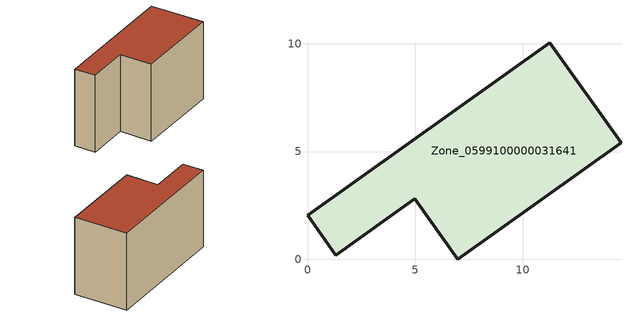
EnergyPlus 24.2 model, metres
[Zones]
Zone_0599100000031641
 floor ground (C_G): 11.26,10.05 14.57,5.4 6.98,0 4.98,2.81 1.31,0.19 0,2.03 z0
 wall outside (C_F): 14.57,5.4 11.26,10.05 0,2.03 1.31,0.19 4.98,2.81 6.98,0 14.57,5.4 z0:8.34
 roof outside (C_R): 11.26,10.05 0,2.03 1.31,0.19 4.98,2.81 6.98,0 14.57,5.4 z8.34
[BUILDING]
Pand.0599100000031641: North Axis=0; Terrain=City; Loads Convergence Tolerance Value=0.04; Temperature Convergence Tolerance Value=0.4; Solar Distribution=FullExterior; Maximum Number of Warmup Days=25; Minimum Number of Warmup Days=1
[Site:Location]
Rotterdam.The.Hague.AP_ZH_NLD Design_Conditions: Latitude=51.96; Longitude=4.45; Time Zone=1; Elevation=-4.5
[SITE:GROUNDTEMPERATURE:BUILDINGSURFACE]
18, 18, 18, 18, 18, 18, 18, 18, 18, 18, 18, 18
[MATERIAL] Thermal Absorptance=0.9; Solar Absorptance=0.7; Visible Absorptance=0.7
Name | Roughness | Thickness | Conductivity | Density | Specific Heat
G.TI.1975-1991 | MediumSmooth | 0.15 | 0.288461 | 540 | 1210
F.TI.1975-1991 | Rough | 0.3 | 0.230769 | 1920 | 840
R.TI.1975-1991 | MediumRough | 0.2 | 0.153846 | 1500 | 1000
[CONSTRUCTION]
C_G: G.TI.1975-1991
C_F: F.TI.1975-1991
C_R: R.TI.1975-1991
[ZONE]
Zone_0599100000031641: Type=1; Multiplier=1; Ceiling Height=Autocalculate; Volume=Autocalculate; Floor Area=autocalculate; Part of Total Floor Area=Yes
[ZONEINFILTRATION:DESIGNFLOWRATE]
Infil_Zone_0599100000031641: Zone or ZoneList or Space or SpaceList=Zone_0599100000031641; Schedule=AlwaysOn; Design Flow Rate Calculation Method=Flow/Area; Flow Rate per Floor Area=0.003; Constant Term Coefficient=1; Temperature Term Coefficient=0; Velocity Term Coefficient=0; Velocity Squared Term Coefficient=0
[HVACTEMPLATE:ZONE:IDEALLOADSAIRSYSTEM]
Zone_0599100000031641: Maximum Heating Supply Air Temperature=50; Minimum Cooling Supply Air Temperature=13; Maximum Heating Supply Air Humidity Ratio=0.0156; Minimum Cooling Supply Air Humidity Ratio=0.0077; Heating Limit=NoLimit; Cooling Limit=NoLimit; Dehumidification Control Type=ConstantSensibleHeatRatio; Cooling Sensible Heat Ratio=0.7; Dehumidification Setpoint=60; Humidification Control Type=None; Humidification Setpoint=30; Outdoor Air Method=None; Outdoor Air Flow Rate per Person=0.00944; Outdoor Air Flow Rate per Zone Floor Area=0; Outdoor Air Flow Rate per Zone=0; Demand Controlled Ventilation Type=None; Outdoor Air Economizer Type=NoEconomizer; Heat Recovery Type=None; Sensible Heat Recovery Effectiveness=0.7; Latent Heat Recovery Effectiveness=0.65
[ZONECONTROL:THERMOSTAT]
ThermostatControl_Zone_0599100000031641: Zone or ZoneList=Zone_0599100000031641; Control Type Schedule=DualSetpointControlType; Control 1=Thermostat_Zone_0599100000031641; Temperature Difference Between Cutout And Setpoint=0
[THERMOSTATSETPOINT:DUALSETPOINT]
Thermostat_Zone_0599100000031641: Heating Setpoint Temperature Schedule=HeatingSetpoint_Zone_0599100000031641; Cooling Setpoint Temperature Schedule=CoolingSetpoint_Zone_0599100000031641
[SCHEDULE:COMPACT]
HeatingSetpoint_Zone_0599100000031641: Through: 12/31, For: AllDays, Until: 24:00, 21
CoolingSetpoint_Zone_0599100000031641: Through: 12/31, For: AllDays, Until: 24:00, 24
DualSetpointControlType: Through: 12/31, For: AllDays, Until: 24:00, 4
AlwaysOn: Through: 12/31, For: AllDays, Until: 24:00, 1
